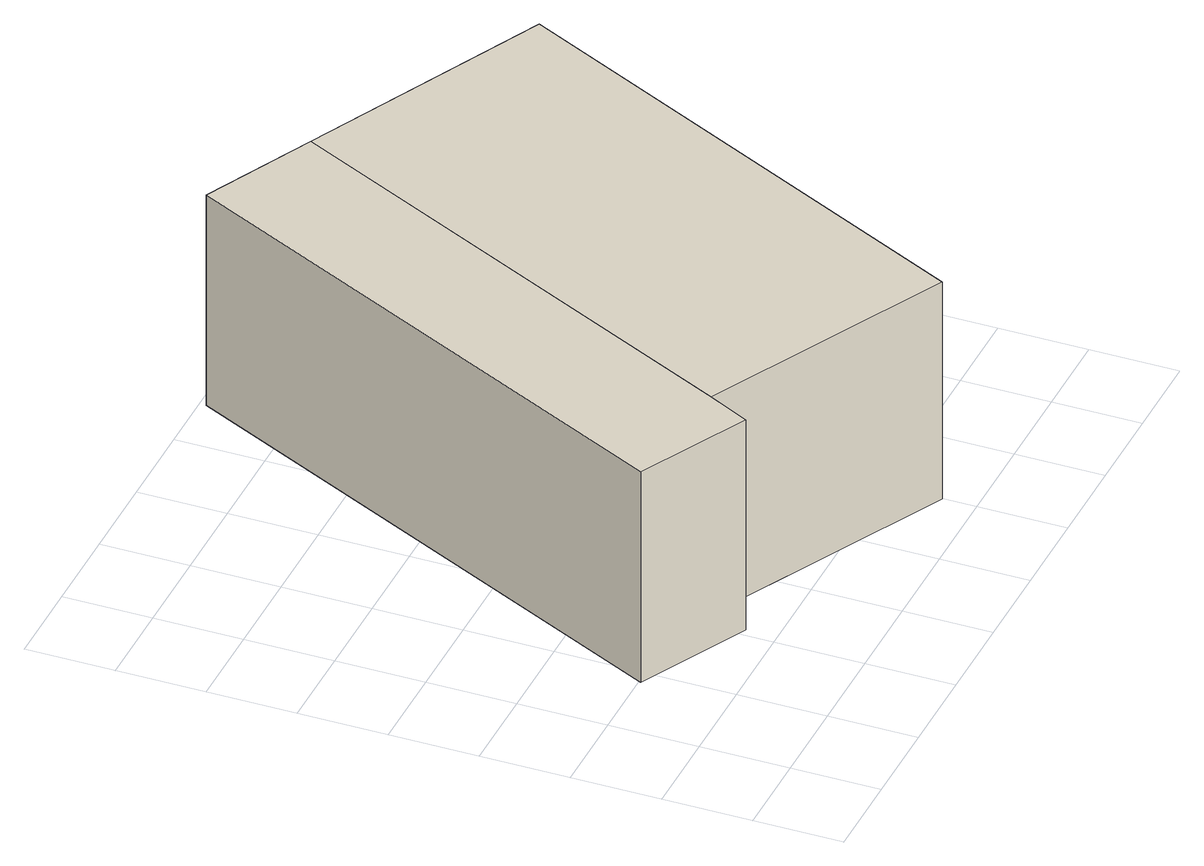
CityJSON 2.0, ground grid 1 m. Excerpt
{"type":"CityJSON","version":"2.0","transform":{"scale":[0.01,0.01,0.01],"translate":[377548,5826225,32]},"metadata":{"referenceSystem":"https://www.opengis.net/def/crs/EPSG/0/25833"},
"CityObjects":{
"building1":{"type":"Building","attributes":{"Gemeindeschluessel":"11000005","BezugspunktDach":"2200","function":"51009_1610","measuredHeight":2.61,"storeysAboveGround":0},"address":[{"country":"Germany","locality":"Berlin"}],"geometry":[{"type":"Solid","lod":"1","boundaries":[[[[0,1,2,3,4]],[[5,6,7,8,9]],[[5,9,4,3]],[[6,5,3,2]],[[7,6,2,1]],[[8,7,1,0]],[[9,8,0,4]]]]}]},
"building2":{"type":"Building","attributes":{"Gemeindeschluessel":"11000005","BezugspunktDach":"2200","function":"31001_3264","measuredHeight":2.69,"storeysAboveGround":1},"address":[{"country":"Germany","locality":"Berlin","thoroughfareNumber":"26 (128)","thoroughfareName":"Schönwalder Allee"}],"geometry":[{"type":"Solid","lod":"1","boundaries":[[[[10,11,2,1]],[[12,13,14,15]],[[12,15,1,2]],[[13,12,2,11]],[[14,13,11,10]],[[15,14,10,1]]]]}]}
},
"vertices":[
[199,130,337],[223,178,337],[487,726,337],[359,788,337],[73,194,337],[359,788,76],[487,726,76],[223,178,76],[199,130,76],[73,194,76],
[500,38,337],[767,590,337],[487,726,68],[767,590,68],[500,38,68],[223,178,68]
]}
